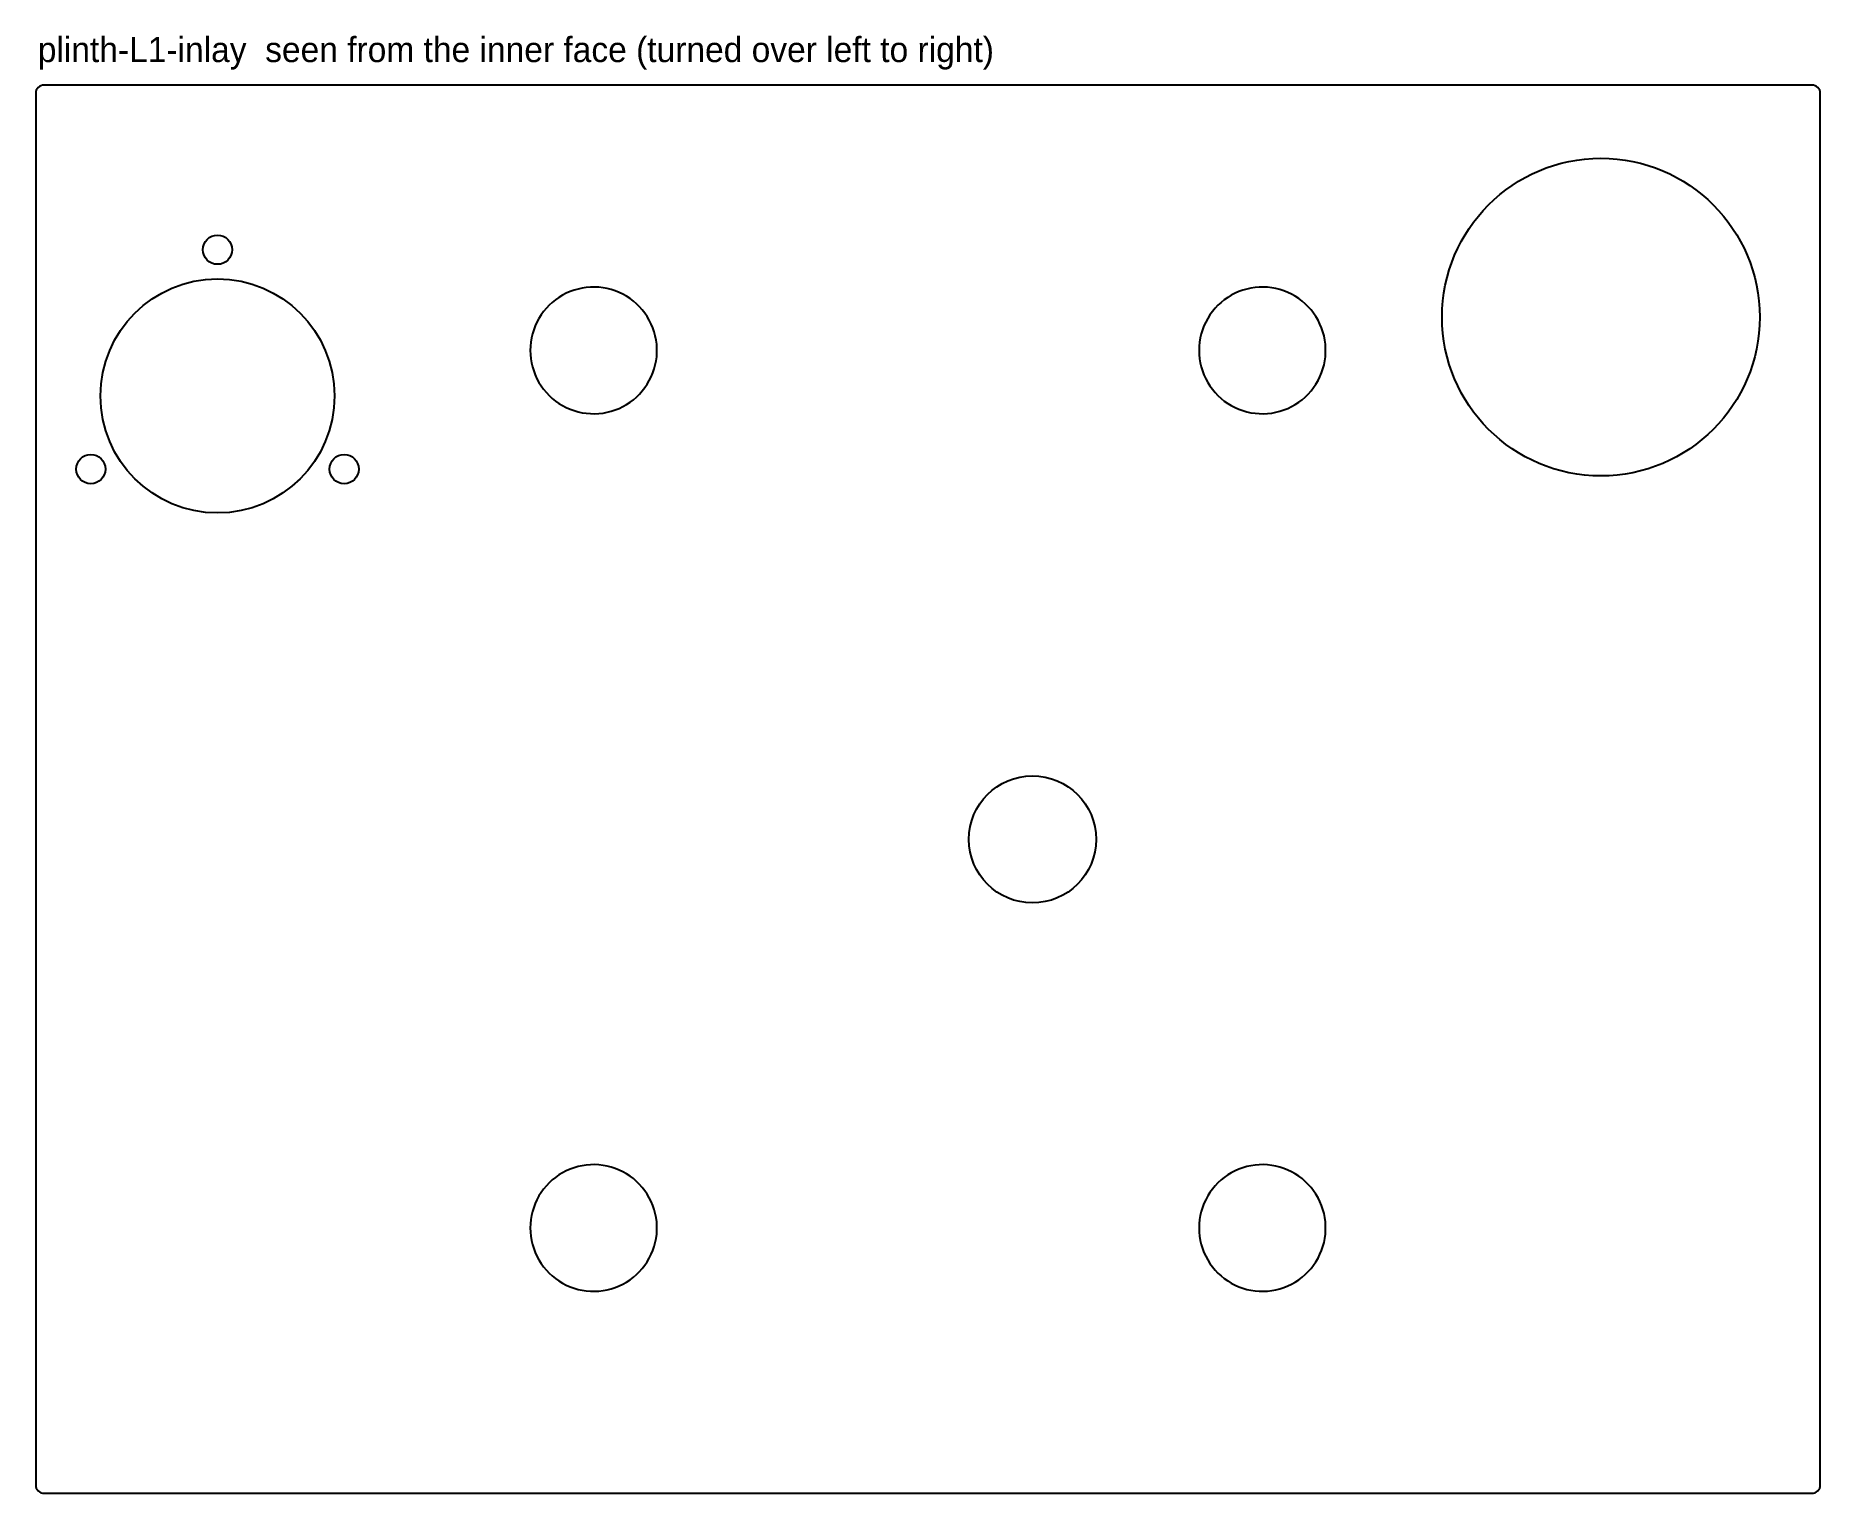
# Model space of a CAD drawing. Header units: millimetres. Extents: x 2 to 428, y 2 to 350.
import ezdxf

# ---------------------------------------------------------------- set-up
doc = ezdxf.new("R2010")
doc.units = ezdxf.units.MM
for name, color, linetype in [('NOTES', 7, 'Continuous'), ('POCKET_2MM_UNDERSIDE', 6, 'Continuous'), ('POCKET_7MM_UNDERSIDE', 6, 'Continuous'), ('REF_THROUGH', 8, 'Continuous')]:
    doc.layers.add(name, color=color, linetype=linetype)

msp = doc.modelspace()

# ---------------------------------------------------------------- linework, layer by layer
at = {"layer": 'POCKET_2MM_UNDERSIDE'}
for points in [[(119.85, 275), (119.88, 274), (119.98, 273), (120.15, 272.01), (120.38, 271.04), (120.67, 270.08), (121.03, 269.14), (121.44, 268.23), (121.92, 267.35), (122.46, 266.51), (123.04, 265.69), (123.69, 264.92), (124.38, 264.2), (125.11, 263.52), (125.89, 262.89), (126.71, 262.32), (127.57, 261.8), (128.46, 261.33), (129.38, 260.93), (130.32, 260.59), (131.28, 260.31), (132.26, 260.1), (133.25, 259.95), (134.25, 259.87), (135.25, 259.85), (136.25, 259.9), (137.25, 260.02), (138.23, 260.2), (139.2, 260.44), (140.16, 260.75), (141.09, 261.13), (141.99, 261.56), (142.86, 262.05), (143.7, 262.6), (144.5, 263.2), (145.26, 263.85), (145.98, 264.56), (146.64, 265.3), (147.26, 266.1), (147.82, 266.92), (148.32, 267.79), (148.77, 268.69), (149.16, 269.61), (149.48, 270.56), (149.75, 271.52), (149.94, 272.51), (150.08, 273.5), (150.14, 274.5), (150.14, 275.5), (150.08, 276.5), (149.94, 277.49), (149.75, 278.48), (149.48, 279.44), (149.16, 280.39), (148.77, 281.31), (148.32, 282.21), (147.82, 283.08), (147.26, 283.9), (146.64, 284.7), (145.98, 285.44), (145.26, 286.15), (144.5, 286.8), (143.7, 287.4), (142.86, 287.95), (141.99, 288.44), (141.09, 288.87), (140.16, 289.25), (139.2, 289.56), (138.23, 289.8), (137.25, 289.98), (136.25, 290.1), (135.25, 290.15), (134.25, 290.13), (133.25, 290.05), (132.26, 289.9), (131.28, 289.69), (130.32, 289.41), (129.38, 289.07), (128.46, 288.67), (127.57, 288.2), (126.71, 287.68), (125.89, 287.11), (125.11, 286.48), (124.38, 285.8), (123.69, 285.08), (123.04, 284.31), (122.46, 283.49), (121.92, 282.65), (121.44, 281.77), (121.03, 280.86), (120.67, 279.92), (120.38, 278.96), (120.15, 277.99), (119.98, 277), (119.88, 276), (119.85, 275)], [(279.85, 275), (279.88, 274), (279.98, 273), (280.15, 272.01), (280.38, 271.04), (280.67, 270.08), (281.03, 269.14), (281.44, 268.23), (281.92, 267.35), (282.46, 266.51), (283.04, 265.69), (283.69, 264.92), (284.38, 264.2), (285.11, 263.52), (285.89, 262.89), (286.71, 262.32), (287.57, 261.8), (288.46, 261.33), (289.38, 260.93), (290.32, 260.59), (291.28, 260.31), (292.26, 260.1), (293.25, 259.95), (294.25, 259.87), (295.25, 259.85), (296.25, 259.9), (297.25, 260.02), (298.23, 260.2), (299.2, 260.44), (300.16, 260.75), (301.09, 261.13), (301.99, 261.56), (302.86, 262.05), (303.7, 262.6), (304.5, 263.2), (305.26, 263.85), (305.98, 264.56), (306.64, 265.3), (307.26, 266.1), (307.82, 266.92), (308.32, 267.79), (308.77, 268.69), (309.16, 269.61), (309.48, 270.56), (309.75, 271.52), (309.94, 272.51), (310.08, 273.5), (310.14, 274.5), (310.14, 275.5), (310.08, 276.5), (309.94, 277.49), (309.75, 278.48), (309.48, 279.44), (309.16, 280.39), (308.77, 281.31), (308.32, 282.21), (307.82, 283.08), (307.26, 283.9), (306.64, 284.7), (305.98, 285.44), (305.26, 286.15), (304.5, 286.8), (303.7, 287.4), (302.86, 287.95), (301.99, 288.44), (301.09, 288.87), (300.16, 289.25), (299.2, 289.56), (298.23, 289.8), (297.25, 289.98), (296.25, 290.1), (295.25, 290.15), (294.25, 290.13), (293.25, 290.05), (292.26, 289.9), (291.28, 289.69), (290.32, 289.41), (289.38, 289.07), (288.46, 288.67), (287.57, 288.2), (286.71, 287.68), (285.89, 287.11), (285.11, 286.48), (284.38, 285.8), (283.69, 285.08), (283.04, 284.31), (282.46, 283.49), (281.92, 282.65), (281.44, 281.77), (281.03, 280.86), (280.67, 279.92), (280.38, 278.96), (280.15, 277.99), (279.98, 277), (279.88, 276), (279.85, 275)], [(119.85, 65), (119.88, 64), (119.98, 63), (120.15, 62.01), (120.38, 61.04), (120.67, 60.08), (121.03, 59.14), (121.44, 58.23), (121.92, 57.35), (122.46, 56.51), (123.04, 55.69), (123.69, 54.92), (124.38, 54.2), (125.11, 53.52), (125.89, 52.89), (126.71, 52.32), (127.57, 51.8), (128.46, 51.33), (129.38, 50.93), (130.32, 50.59), (131.28, 50.31), (132.26, 50.1), (133.25, 49.95), (134.25, 49.87), (135.25, 49.85), (136.25, 49.9), (137.25, 50.02), (138.23, 50.2), (139.2, 50.44), (140.16, 50.75), (141.09, 51.13), (141.99, 51.56), (142.86, 52.05), (143.7, 52.6), (144.5, 53.2), (145.26, 53.85), (145.98, 54.56), (146.64, 55.3), (147.26, 56.1), (147.82, 56.92), (148.32, 57.79), (148.77, 58.69), (149.16, 59.61), (149.48, 60.56), (149.75, 61.52), (149.94, 62.51), (150.08, 63.5), (150.14, 64.5), (150.14, 65.5), (150.08, 66.5), (149.94, 67.49), (149.75, 68.48), (149.48, 69.44), (149.16, 70.39), (148.77, 71.31), (148.32, 72.21), (147.82, 73.08), (147.26, 73.9), (146.64, 74.7), (145.98, 75.44), (145.26, 76.15), (144.5, 76.8), (143.7, 77.4), (142.86, 77.95), (141.99, 78.44), (141.09, 78.87), (140.16, 79.25), (139.2, 79.56), (138.23, 79.8), (137.25, 79.98), (136.25, 80.1), (135.25, 80.15), (134.25, 80.13), (133.25, 80.05), (132.26, 79.9), (131.28, 79.69), (130.32, 79.41), (129.38, 79.07), (128.46, 78.67), (127.57, 78.2), (126.71, 77.68), (125.89, 77.11), (125.11, 76.48), (124.38, 75.8), (123.69, 75.08), (123.04, 74.31), (122.46, 73.49), (121.92, 72.65), (121.44, 71.77), (121.03, 70.86), (120.67, 69.92), (120.38, 68.96), (120.15, 67.99), (119.98, 67), (119.88, 66), (119.85, 65)], [(279.85, 65), (279.88, 64), (279.98, 63), (280.15, 62.01), (280.38, 61.04), (280.67, 60.08), (281.03, 59.14), (281.44, 58.23), (281.92, 57.35), (282.46, 56.51), (283.04, 55.69), (283.69, 54.92), (284.38, 54.2), (285.11, 53.52), (285.89, 52.89), (286.71, 52.32), (287.57, 51.8), (288.46, 51.33), (289.38, 50.93), (290.32, 50.59), (291.28, 50.31), (292.26, 50.1), (293.25, 49.95), (294.25, 49.87), (295.25, 49.85), (296.25, 49.9), (297.25, 50.02), (298.23, 50.2), (299.2, 50.44), (300.16, 50.75), (301.09, 51.13), (301.99, 51.56), (302.86, 52.05), (303.7, 52.6), (304.5, 53.2), (305.26, 53.85), (305.98, 54.56), (306.64, 55.3), (307.26, 56.1), (307.82, 56.92), (308.32, 57.79), (308.77, 58.69), (309.16, 59.61), (309.48, 60.56), (309.75, 61.52), (309.94, 62.51), (310.08, 63.5), (310.14, 64.5), (310.14, 65.5), (310.08, 66.5), (309.94, 67.49), (309.75, 68.48), (309.48, 69.44), (309.16, 70.39), (308.77, 71.31), (308.32, 72.21), (307.82, 73.08), (307.26, 73.9), (306.64, 74.7), (305.98, 75.44), (305.26, 76.15), (304.5, 76.8), (303.7, 77.4), (302.86, 77.95), (301.99, 78.44), (301.09, 78.87), (300.16, 79.25), (299.2, 79.56), (298.23, 79.8), (297.25, 79.98), (296.25, 80.1), (295.25, 80.15), (294.25, 80.13), (293.25, 80.05), (292.26, 79.9), (291.28, 79.69), (290.32, 79.41), (289.38, 79.07), (288.46, 78.67), (287.57, 78.2), (286.71, 77.68), (285.89, 77.11), (285.11, 76.48), (284.38, 75.8), (283.69, 75.08), (283.04, 74.31), (282.46, 73.49), (281.92, 72.65), (281.44, 71.77), (281.03, 70.86), (280.67, 69.92), (280.38, 68.96), (280.15, 67.99), (279.98, 67), (279.88, 66), (279.85, 65)]]:
    msp.add_lwpolyline(points, close=True, dxfattribs=at)
at = {"layer": 'POCKET_7MM_UNDERSIDE'}
msp.add_lwpolyline([(1.54, 336.89), (1.5, 336.5), (1.5, 3.5), (1.54, 3.11), (1.65, 2.73), (1.84, 2.39), (2.09, 2.09), (2.39, 1.84), (2.73, 1.65), (3.11, 1.54), (3.5, 1.5), (426.5, 1.5), (426.89, 1.54), (427.27, 1.65), (427.61, 1.84), (427.91, 2.09), (428.16, 2.39), (428.35, 2.73), (428.46, 3.11), (428.5, 3.5), (428.5, 336.5), (428.46, 336.89), (428.35, 337.27), (428.16, 337.61), (427.91, 337.91), (427.61, 338.16), (427.27, 338.35), (426.89, 338.46), (426.5, 338.5), (3.5, 338.5), (3.11, 338.46), (2.73, 338.35), (2.39, 338.16), (2.09, 337.91), (1.84, 337.61), (1.65, 337.27), (1.54, 336.89)], close=True, dxfattribs=at)
at = {"layer": 'REF_THROUGH'}
for centre, radius in [((376, 282.97), 38), ((45, 299.11), 3.5), ((45, 264.11), 28), ((14.69, 246.61), 3.5), ((75.31, 246.61), 3.5), ((240, 158), 15.2)]:
    msp.add_circle(centre, radius, dxfattribs=at)

# ---------------------------------------------------------------- texts
at = {"layer": 'NOTES'}
msp.add_text('plinth-L1-inlay  seen from the inner face (turned over left to right)', height=6, dxfattribs=at).set_placement((2, 344))

doc.saveas('drawing.dxf')
